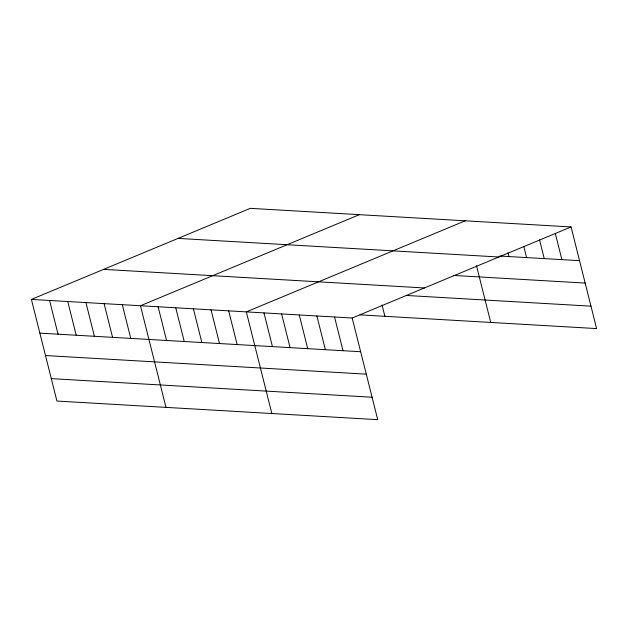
<?xml version="1.0" encoding="UTF-8"?>
<svg xmlns="http://www.w3.org/2000/svg" width="628" height="628" viewBox="0 0 628 628"><rect width="100%" height="100%" fill="white"/><g stroke="black" fill="none" stroke-linecap="round" stroke-linejoin="round"><path stroke-width="0.94" d="M31.4 299.415L352.182 318.019L377.711 419.661L56.928 401.056L31.4 299.415L250.289 208.339L571.072 226.944L596.6 328.585L360.009 314.864M359.349 214.666L140.468 305.742L165.996 407.384M465.215 220.805L246.325 311.881L271.853 413.522M352.182 318.019L571.072 226.944M499.676 256.02L579.534 260.651M178.054 238.397L498.836 257.001M453.306 275.425L585.17 283.071M103.636 269.365L424.418 287.962M406.183 295.45L590.972 306.166M39.87 333.13L360.653 351.735M45.499 355.542L366.281 374.147M51.3 378.637L372.082 397.241M555.309 233.412L561.895 259.631M539.546 239.88L544.248 258.61M523.783 246.349L526.609 257.582M508.021 252.817L508.963 256.562M476.495 265.723L490.743 322.447M382.067 305.098L384.886 316.308M334.543 316.999L343.006 350.707M316.897 315.978L325.367 349.686M299.258 314.95L307.72 348.666M281.611 313.929L290.081 347.637M263.972 312.909L272.434 346.617M228.678 310.86L237.149 344.568M211.039 309.832L219.51 343.547M193.393 308.811L201.863 342.519M175.754 307.791L184.224 341.499M158.107 306.762L166.577 340.478M122.287 304.69L130.757 338.398M104.115 303.638L112.577 337.346M85.934 302.578L94.404 336.294M67.753 301.526L76.224 335.234M49.581 300.474L58.043 334.182"/></g></svg>
